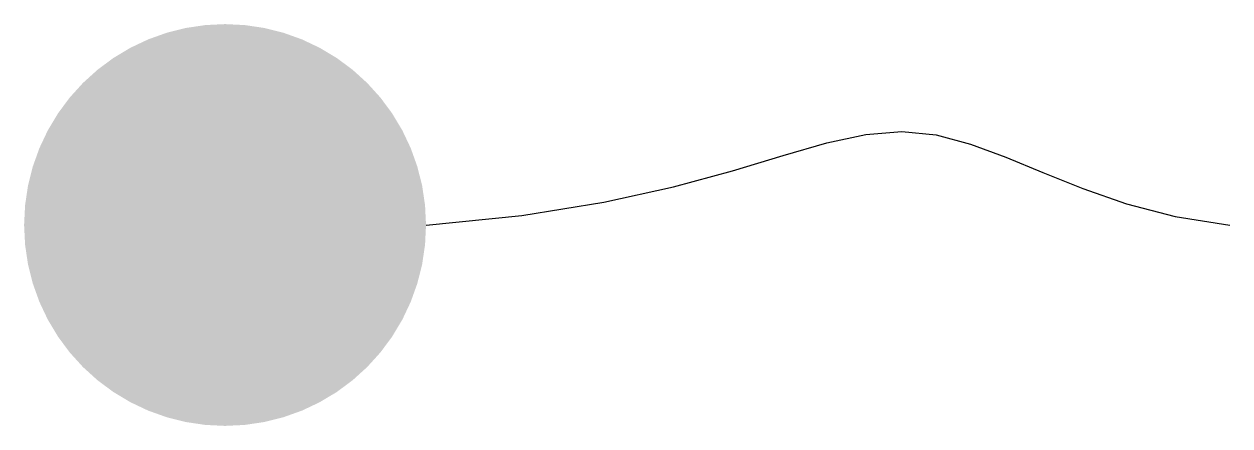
# Model space of a CAD drawing. Header units: metres. Extents: x -27245.9 to -27241.4, y 33714.64 to 33716.14.
import ezdxf

# ---------------------------------------------------------------- set-up
doc = ezdxf.new("R2010")
doc.units = ezdxf.units.M

# ---------------------------------------------------------------- blocks, each defined once
blk = doc.blocks.new('410140')
at = {"color": 4, "const_width": 0.75}
blk.add_lwpolyline([(0, -0.375, 1), (0, 0.375, 1)], format="xyb", close=True, dxfattribs=at)
at = {"color": 4}
blk.add_lwpolyline([(0.75, 0), (1.1081, 0.0356), (1.4135, 0.085), (1.6731, 0.1426), (1.8938, 0.2026), (2.0824, 0.259), (2.246, 0.3062), (2.3913, 0.3384), (2.5252, 0.3497), (2.6542, 0.3363), (2.7825, 0.3023), (2.9139, 0.2536), (3.0522, 0.1962), (3.2012, 0.1362), (3.3646, 0.0795), (3.5463, 0.0321), (3.75, 0)], dxfattribs=at)

msp = doc.modelspace()

# ---------------------------------------------------------------- block references
msp.add_blockref('410140', (-27245.1497, 33715.3931))

doc.saveas('drawing.dxf')
